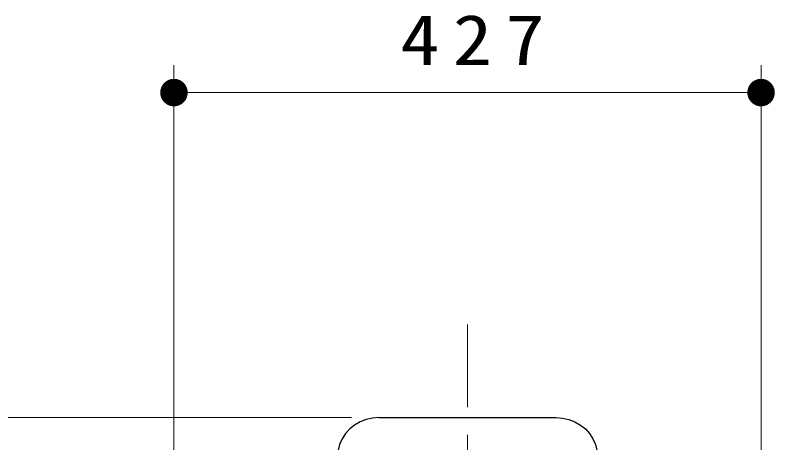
# Model space of a CAD drawing. Units: millimetres on the paper, scale 1:20. Extents: x -365 to 0, y 0 to 257.
# Drawn here: x -206.19 to -178.56, y 115.52 to 131.06 of the extents above; entities that cross this region are included whole.
import ezdxf

# ---------------------------------------------------------------- set-up
doc = ezdxf.new("R2010")
doc.units = ezdxf.units.MM
doc.linetypes.add('USER2', pattern=[6, 3, -1, 1, -1])
doc.layers.add('LY_1', color=7, linetype='Continuous', lineweight=13)
doc.styles.add('ＭＳ ゴシック', font='')
doc.styles.get('ＭＳ ゴシック').set_extended_font_data('MS Gothic')

# ---------------------------------------------------------------- blocks, each defined once
blk = doc.blocks.new('filled_dot')
at = {"color": 0, "linetype": 'Continuous', "lineweight": -2, "const_width": 1.25}
blk.add_lwpolyline([(-0.625, 0, 1), (0.625, 0, 1)], format="xyb", close=True, dxfattribs=at)

msp = doc.modelspace()

# ---------------------------------------------------------------- linework, layer by layer
at = {"layer": 'LY_1'}
for p, q in [((-200.411, 96.407), (-200.411, 129.248)), ((-179.061, 96.407), (-179.061, 129.248)), ((-200.411, 128.248), (-179.061, 128.248)), ((-193.961, 116.432), (-233.236, 116.432))]:
    msp.add_line(p, q, dxfattribs=at)
at = {"layer": 'LY_1', "linetype": 'USER2'}
msp.add_line((-189.736, 119.812), (-189.736, 54.807), dxfattribs=at)
at = {"layer": 'LY_1', "lineweight": 25}
msp.add_line((-192.961, 116.432), (-186.511, 116.432), dxfattribs=at)
for points in [[(-192.961, 116.432), (-193.195, 116.415), (-193.424, 116.363), (-193.642, 116.279), (-193.842, 116.163), (-194.021, 116.019), (-194.174, 115.851), (-194.297, 115.663), (-194.387, 115.458), (-194.442, 115.243), (-194.461, 115.023)], [(-186.511, 116.432), (-186.276, 116.415), (-186.047, 116.363), (-185.83, 116.279), (-185.629, 116.163), (-185.45, 116.019), (-185.297, 115.851), (-185.174, 115.663), (-185.084, 115.458), (-185.029, 115.243), (-185.011, 115.023)]]:
    msp.add_lwpolyline(points, dxfattribs=at)

# ---------------------------------------------------------------- block references
at = {"layer": 'LY_1', "xscale": 0.4, "yscale": 0.4}
msp.add_blockref('filled_dot', (-200.411, 128.248), dxfattribs=at)
at = {"layer": 'LY_1', "xscale": 0.4, "yscale": 0.4, "rotation": 180}
msp.add_blockref('filled_dot', (-179.061, 128.248), dxfattribs=at)

# ---------------------------------------------------------------- texts
at = {"layer": 'LY_1', "insert": (-189.319, 129.248), "char_height": 1.833, "attachment_point": 8, "style": 'ＭＳ ゴシック'}
msp.add_mtext('\\T1.33;\\W1.15;427', dxfattribs=at)

doc.saveas('drawing.dxf')
